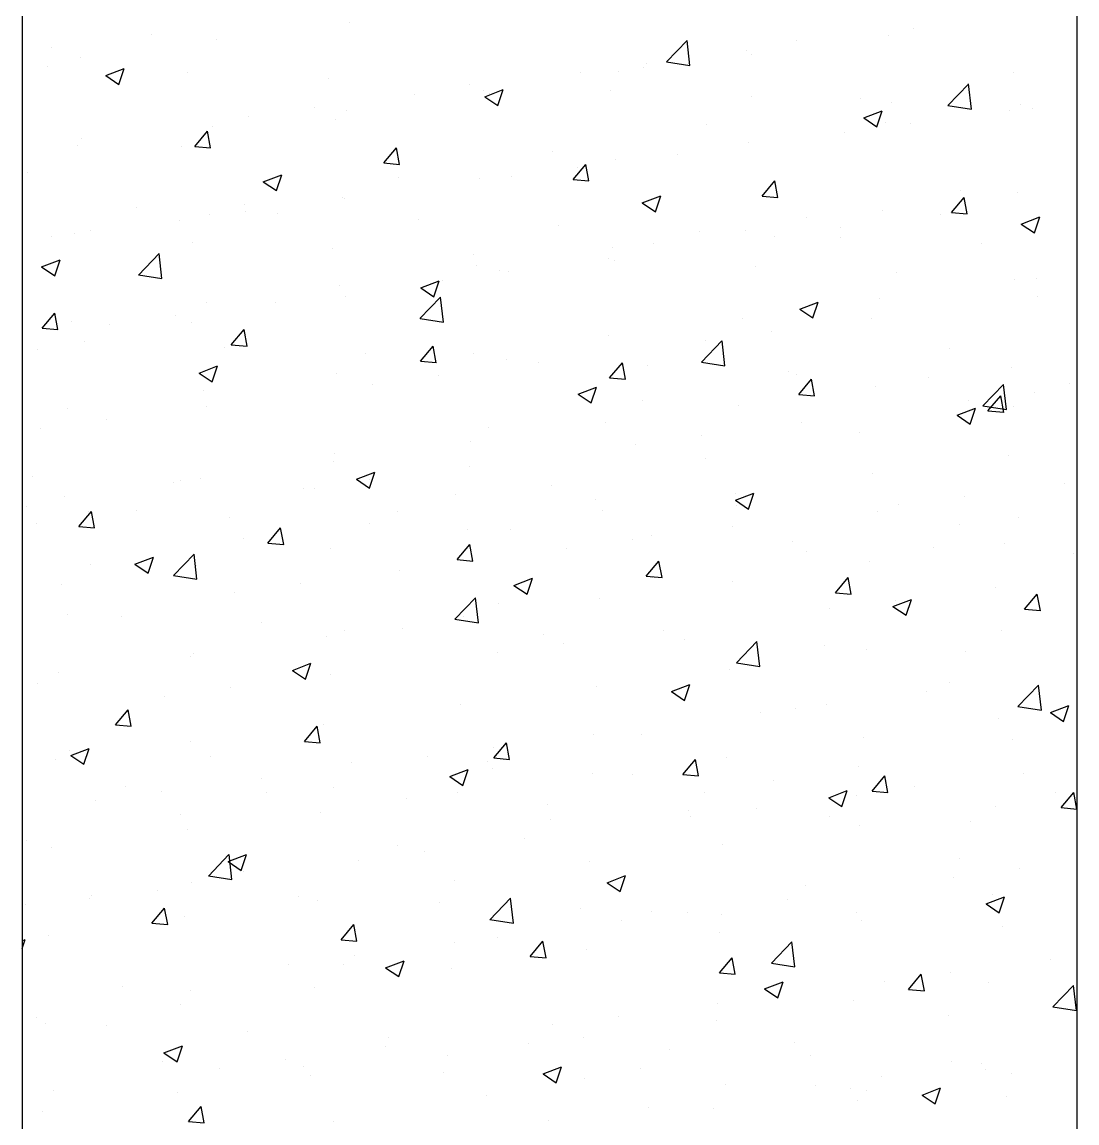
# Model space of a CAD drawing. Header units: millimetres. Extents: x 331487 to 517269, y 198509 to 399936.
# Drawn here: x 420204.3 to 420604.3, y 338012.7 to 338430.2 of the extents above; entities that cross this region are included whole.
import ezdxf

# ---------------------------------------------------------------- set-up
doc = ezdxf.new("R2010")
doc.units = ezdxf.units.MM
doc.header["$MEASUREMENT"] = 0
doc.layers.add('COLUMN', color=6, linetype='Continuous')

msp = doc.modelspace()

# ---------------------------------------------------------------- linework, layer by layer
at = {"layer": 'COLUMN'}
for p, q in [((420204.35, 340095.96), (420204.35, 335610.96)), ((420604.35, 339695.96), (420604.35, 335210.96))]:
    msp.add_line(p, q, dxfattribs=at)
at = {"layer": 'COLUMN', "color": 2, "linetype": 'Continuous'}
for p, q in [((420328.45, 338430.14), (420328.45, 338430.14)), ((420542.33, 338427.73), (420542.33, 338427.73)), ((420253.35, 338425.66), (420253.35, 338425.66)), ((420277.94, 338423.74), (420277.94, 338423.74)), ((420448.7, 338415.16), (420456.49, 338423.28)), ((420457.61, 338413.8), (420456.5, 338423.29)), ((420498.12, 338423.19), (420498.12, 338423.19)), ((420532.97, 338425.29), (420532.97, 338425.29)), ((420215.48, 338420.67), (420215.48, 338420.67)), ((420479.17, 338419.41), (420479.17, 338419.41)), ((420226.6, 338416.7), (420226.6, 338416.7)), ((420441.3, 338414.43), (420441.3, 338414.43)), ((420448.71, 338415.17), (420457.61, 338413.8)), ((420481.03, 338417.79), (420481.03, 338417.79)), ((420213.86, 338413.3), (420213.86, 338413.3)), ((420236.12, 338409.91), (420243.12, 338412.6)), ((420236.12, 338409.91), (420241.09, 338406.55)), ((420241.09, 338406.55), (420243.12, 338412.6)), ((420267.24, 338411.05), (420267.24, 338411.05)), ((420416.26, 338411.13), (420416.26, 338411.13)), ((420430.52, 338411.39), (420430.52, 338411.39)), ((420439.8, 338413.18), (420439.8, 338413.18)), ((420580.4, 338411.24), (420580.4, 338411.24)), ((420320.62, 338408.79), (420320.62, 338408.79)), ((420374, 338406.54), (420374, 338406.54)), ((420555.42, 338398.61), (420563.21, 338406.73)), ((420564.33, 338397.24), (420563.23, 338406.74)), ((420353.11, 338402.81), (420353.11, 338402.81)), ((420379.17, 338404.35), (420379.17, 338404.35)), ((420379.83, 338401.9), (420386.83, 338404.59)), ((420379.83, 338401.9), (420384.8, 338398.54)), ((420381.48, 338403.17), (420381.48, 338403.17)), ((420384.8, 338398.54), (420386.83, 338404.59)), ((420427.39, 338404.28), (420427.39, 338404.28)), ((420480.77, 338402.03), (420480.77, 338402.03)), ((420315.24, 338397.83), (420315.24, 338397.83)), ((420522.08, 338401.23), (420522.08, 338401.23)), ((420534.15, 338399.77), (420534.15, 338399.77)), ((420555.44, 338398.62), (420564.33, 338397.24)), ((420583.09, 338399.04), (420583.09, 338399.04)), ((420587.53, 338397.51), (420587.53, 338397.51)), ((420290.2, 338394.53), (420290.2, 338394.53)), ((420323.16, 338393.16), (420323.16, 338393.16)), ((420327.23, 338396.85), (420327.23, 338396.85)), ((420523.54, 338393.89), (420530.54, 338396.58)), ((420523.54, 338393.89), (420528.52, 338390.54)), ((420528.51, 338390.53), (420530.54, 338396.58)), ((420578.93, 338396.57), (420578.93, 338396.57)), ((420276.72, 338390.45), (420276.72, 338390.45)), ((420463.76, 338391.22), (420463.76, 338391.22)), ((420531.75, 338392), (420531.75, 338392)), ((420541.05, 338391.58), (420541.05, 338391.58)), ((420227.05, 338386.22), (420227.05, 338386.22)), ((420269.83, 338383.07), (420274.65, 338388.82)), ((420275.8, 338382.54), (420274.65, 338388.81)), ((420516.02, 338388.28), (420516.02, 338388.28)), ((420225.38, 338383.41), (420225.38, 338383.41)), ((420264.84, 338383.15), (420264.84, 338383.15)), ((420269.83, 338383.07), (420275.81, 338382.55)), ((420341.56, 338376.8), (420346.38, 338382.54)), ((420347.53, 338376.27), (420346.37, 338382.54)), ((420405.44, 338381.21), (420405.44, 338381.21)), ((420479.81, 338384.5), (420479.81, 338384.5)), ((420341.56, 338376.8), (420347.53, 338376.27)), ((420429.3, 338378.1), (420429.3, 338378.1)), ((420452.86, 338379.97), (420452.86, 338379.97)), ((420206.53, 338373.14), (420206.53, 338373.14)), ((420295.81, 338369.65), (420302.81, 338372.33)), ((420300.78, 338366.29), (420302.81, 338372.33)), ((420413.28, 338370.52), (420418.1, 338376.27)), ((420414.99, 338374.98), (420414.99, 338374.98)), ((420419.26, 338369.99), (420418.1, 338376.26)), ((420295.81, 338369.65), (420300.78, 338366.29)), ((420347.12, 338371.2), (420347.12, 338371.2)), ((420377.96, 338371.06), (420377.96, 338371.06)), ((420389.96, 338371.69), (420389.96, 338371.69)), ((420413.28, 338370.52), (420419.26, 338370)), ((420485.01, 338364.25), (420489.83, 338369.99)), ((420490.98, 338363.72), (420489.83, 338369.99)), ((420439.52, 338361.64), (420446.52, 338364.33)), ((420444.49, 338358.28), (420446.52, 338364.32)), ((420485.01, 338364.25), (420490.98, 338363.72)), ((420560.27, 338366.24), (420560.27, 338366.24)), ((420581.88, 338365.75), (420581.88, 338365.75)), ((420247.77, 338359.95), (420247.77, 338359.95)), ((420288.81, 338361.19), (420288.81, 338361.19)), ((420326.02, 338363.56), (420326.02, 338363.56)), ((420326.8, 338363.37), (420326.8, 338363.37)), ((420439.52, 338361.64), (420444.49, 338358.28)), ((420556.73, 338357.97), (420561.55, 338363.72)), ((420562.71, 338357.44), (420561.55, 338363.71)), ((420275.51, 338357.16), (420275.51, 338357.16)), ((420288.93, 338358.39), (420288.93, 338358.39)), ((420301.15, 338357.69), (420301.15, 338357.69)), ((420501.95, 338356.23), (420501.95, 338356.23)), ((420530.53, 338358.71), (420530.53, 338358.71)), ((420552.62, 338357.13), (420552.62, 338357.13)), ((420556.73, 338357.97), (420562.71, 338357.45)), ((420583.23, 338353.63), (420590.24, 338356.32)), ((420588.2, 338350.27), (420590.23, 338356.32)), ((420263.9, 338355.09), (420263.9, 338355.09)), ((420354.53, 338355.44), (420354.53, 338355.44)), ((420407.91, 338353.18), (420407.91, 338353.18)), ((420514.75, 338352.14), (420514.75, 338352.14)), ((420583.23, 338353.63), (420588.21, 338350.27)), ((420215.47, 338348.77), (420215.47, 338348.77)), ((420224.16, 338350.12), (420224.16, 338350.12)), ((420230.49, 338351.18), (420230.49, 338351.18)), ((420461.3, 338350.93), (420461.3, 338350.93)), ((420478.59, 338351.21), (420478.59, 338351.21)), ((420489.71, 338348.84), (420489.71, 338348.84)), ((420514.68, 338348.67), (420514.68, 338348.67)), ((420268.85, 338346.51), (420268.85, 338346.51)), ((420322.23, 338344.26), (420322.23, 338344.26)), ((420428.08, 338344.81), (420428.08, 338344.81)), ((420443.63, 338346.21), (420443.63, 338346.21)), ((420568.06, 338346.41), (420568.06, 338346.41)), ((420211.79, 338337.39), (420218.79, 338340.08)), ((420216.76, 338334.04), (420218.78, 338340.08)), ((420248.51, 338334.3), (420256.3, 338342.42)), ((420257.42, 338332.94), (420256.31, 338342.43)), ((420375.62, 338342), (420375.62, 338342)), ((420426.56, 338340.53), (420426.56, 338340.53)), ((420429, 338339.75), (420429, 338339.75)), ((420211.79, 338337.39), (420216.76, 338334.04)), ((420376.74, 338337.77), (420376.74, 338337.77)), ((420385.32, 338336.2), (420385.32, 338336.2)), ((420388.68, 338335.54), (420388.68, 338335.54)), ((420482.38, 338337.49), (420482.38, 338337.49)), ((420535.76, 338335.24), (420535.76, 338335.24)), ((420248.52, 338334.31), (420257.42, 338332.94)), ((420355.5, 338329.39), (420362.5, 338332.07)), ((420360.47, 338326.03), (420362.5, 338332.07)), ((420363.65, 338332.25), (420363.65, 338332.25)), ((420580.66, 338332.46), (420580.66, 338332.46)), ((420589.14, 338332.98), (420589.14, 338332.98)), ((420324.8, 338330.27), (420324.8, 338330.27)), ((420355.5, 338329.38), (420360.47, 338326.03)), ((420274.29, 338323.87), (420274.29, 338323.87)), ((420300.5, 338323.93), (420300.5, 338323.93)), ((420327, 338326.19), (420327, 338326.19)), ((420355.23, 338317.75), (420363.02, 338325.87)), ((420364.14, 338316.38), (420363.04, 338325.88)), ((420499.21, 338321.38), (420506.21, 338324.06)), ((420504.18, 338318.02), (420506.21, 338324.06)), ((420529.32, 338325.42), (420529.32, 338325.42)), ((420589.47, 338326), (420589.47, 338326)), ((420211.98, 338314.13), (420216.8, 338319.87)), ((420217.95, 338313.6), (420216.8, 338319.87)), ((420262.62, 338318.95), (420262.62, 338318.95)), ((420477.38, 338317.92), (420477.38, 338317.92)), ((420499.21, 338321.38), (420504.19, 338318.02)), ((420211.98, 338314.13), (420217.96, 338313.61)), ((420222.95, 338316.83), (420222.95, 338316.83)), ((420237.59, 338315.65), (420237.59, 338315.65)), ((420268.68, 338316.18), (420268.68, 338316.18)), ((420355.25, 338317.76), (420364.14, 338316.38)), ((420526.31, 338317.68), (420526.31, 338317.68)), ((420283.7, 338307.85), (420288.53, 338313.6)), ((420289.68, 338307.32), (420288.52, 338313.59)), ((420426.87, 338311.52), (420426.87, 338311.52)), ((420488.44, 338312.7), (420488.44, 338312.7)), ((420210.36, 338306.17), (420210.36, 338306.17)), ((420227.87, 338309.12), (420227.87, 338309.12)), ((420281.25, 338306.86), (420281.25, 338306.86)), ((420283.7, 338307.85), (420289.68, 338307.33)), ((420355.43, 338301.58), (420360.25, 338307.32)), ((420361.41, 338301.05), (420360.25, 338307.32)), ((420461.96, 338301.2), (420469.75, 338309.31)), ((420463.41, 338309.4), (420463.41, 338309.4)), ((420470.87, 338299.83), (420469.76, 338309.33)), ((420556.14, 338306.57), (420556.14, 338306.57)), ((420334.64, 338304.61), (420334.64, 338304.61)), ((420355.43, 338301.58), (420361.41, 338301.06)), ((420375.52, 338304.48), (420375.52, 338304.48)), ((420388.02, 338302.35), (420388.02, 338302.35)), ((420271.48, 338297.13), (420278.48, 338299.82)), ((420271.48, 338297.13), (420276.45, 338293.78)), ((420276.45, 338293.78), (420278.48, 338299.82)), ((420400.25, 338301.09), (420400.25, 338301.09)), ((420427.16, 338295.3), (420431.98, 338301.05)), ((420433.13, 338294.77), (420431.98, 338301.04)), ((420441.4, 338300.09), (420441.4, 338300.09)), ((420461.97, 338301.21), (420470.87, 338299.83)), ((420494.78, 338297.84), (420494.78, 338297.84)), ((420579.45, 338299.17), (420579.45, 338299.17)), ((420323.59, 338296.98), (420323.59, 338296.98)), ((420362.38, 338296.1), (420362.38, 338296.1)), ((420427.16, 338295.3), (420433.13, 338294.78)), ((420497.82, 338296.56), (420497.82, 338296.56)), ((420498.88, 338289.03), (420503.7, 338294.77)), ((420504.86, 338288.5), (420503.7, 338294.77)), ((420548.16, 338295.58), (420548.16, 338295.58)), ((420601.55, 338293.33), (420601.55, 338293.33)), ((420273.07, 338290.58), (420273.07, 338290.58)), ((420337.34, 338292.81), (420337.34, 338292.81)), ((420415.19, 338289.12), (420422.19, 338291.81)), ((420415.19, 338289.12), (420420.16, 338285.77)), ((420420.16, 338285.77), (420422.19, 338291.81)), ((420498.88, 338289.03), (420504.86, 338288.5)), ((420528.1, 338292.13), (420528.1, 338292.13)), ((420568.68, 338284.64), (420576.47, 338292.76)), ((420577.59, 338283.28), (420576.49, 338292.78)), ((420588.2, 338289.85), (420588.2, 338289.85)), ((420439.51, 338286.55), (420439.51, 338286.55)), ((420476.16, 338284.63), (420476.16, 338284.63)), ((420563.16, 338286.56), (420563.16, 338286.56)), ((420568.7, 338284.66), (420577.59, 338283.28)), ((420570.61, 338282.75), (420575.43, 338288.5)), ((420576.58, 338282.22), (420575.43, 338288.49)), ((420580.1, 338284.61), (420580.1, 338284.61)), ((420221.73, 338283.54), (420221.73, 338283.54)), ((420274.19, 338284.49), (420274.19, 338284.49)), ((420558.9, 338281.11), (420565.9, 338283.8)), ((420558.9, 338281.11), (420563.88, 338277.76)), ((420563.87, 338277.76), (420565.9, 338283.8)), ((420570.61, 338282.75), (420576.59, 338282.23)), ((420211.28, 338276.21), (420211.28, 338276.21)), ((420236.32, 338279.51), (420236.32, 338279.51)), ((420381.19, 338276.54), (420381.19, 338276.54)), ((420425.65, 338278.23), (420425.65, 338278.23)), ((420500.01, 338278.24), (420500.01, 338278.24)), ((420462.13, 338273.26), (420462.13, 338273.26)), ((420521.79, 338274.6), (420521.79, 338274.6)), ((420374.31, 338271.19), (420374.31, 338271.19)), ((420437.1, 338269.96), (420437.1, 338269.96)), ((420322.37, 338263.69), (420322.37, 338263.69)), ((420322.87, 338266.53), (420322.87, 338266.53)), ((420463.47, 338264.59), (420463.47, 338264.59)), ((420578.23, 338265.88), (420578.23, 338265.88)), ((420331.17, 338256.87), (420338.17, 338259.56)), ((420336.14, 338253.51), (420338.17, 338259.56)), ((420373.94, 338261.65), (420373.94, 338261.65)), ((420208.4, 338258.02), (420208.4, 338258.02)), ((420261.78, 338255.76), (420261.78, 338255.76)), ((420264.55, 338256.52), (420264.55, 338256.52)), ((420271.86, 338257.29), (420271.86, 338257.29)), ((420331.17, 338256.87), (420336.14, 338253.51)), ((420336.07, 338256.66), (420336.07, 338256.66)), ((420526.89, 338258.84), (420526.89, 338258.84)), ((420599.76, 338255.4), (420599.76, 338255.4)), ((420311.04, 338253.36), (420311.04, 338253.36)), ((420315.16, 338253.51), (420315.16, 338253.51)), ((420368.54, 338251.25), (420368.54, 338251.25)), ((420405.15, 338254.58), (420405.15, 338254.58)), ((420474.88, 338248.86), (420481.88, 338251.55)), ((420474.95, 338251.34), (420474.95, 338251.34)), ((420479.85, 338245.5), (420481.88, 338251.55)), ((420220.52, 338250.25), (420220.52, 338250.25)), ((420421.93, 338249), (420421.93, 338249)), ((420474.88, 338248.86), (420479.85, 338245.51)), ((420536.85, 338247.12), (420536.85, 338247.12)), ((420561.89, 338250.41), (420561.89, 338250.41)), ((420206.23, 338246.51), (420206.23, 338246.51)), ((420225.85, 338238.91), (420230.67, 338244.65)), ((420229.48, 338244.58), (420229.48, 338244.58)), ((420231.83, 338238.38), (420230.67, 338244.65)), ((420247.88, 338245.05), (420247.88, 338245.05)), ((420346.83, 338244.57), (420346.83, 338244.57)), ((420424.44, 338244.94), (420424.44, 338244.94)), ((420475.31, 338246.74), (420475.31, 338246.74)), ((420528.69, 338244.48), (420528.69, 338244.48)), ((420210.01, 338240.06), (420210.01, 338240.06)), ((420225.85, 338238.91), (420231.83, 338238.39)), ((420282.86, 338242.33), (420282.86, 338242.33)), ((420336.25, 338240.07), (420336.25, 338240.07)), ((420473.7, 338238.8), (420473.7, 338238.8)), ((420559.98, 338239.61), (420559.98, 338239.61)), ((420582.07, 338242.23), (420582.07, 338242.23)), ((420288.51, 338234.56), (420288.51, 338234.56)), ((420297.58, 338232.63), (420302.4, 338238.38)), ((420303.56, 338232.11), (420302.4, 338238.37)), ((420373.09, 338237.9), (420373.09, 338237.9)), ((420389.63, 338237.82), (420389.63, 338237.82)), ((420443.01, 338235.56), (420443.01, 338235.56)), ((420297.58, 338232.63), (420303.56, 338232.11)), ((420321.15, 338230.4), (420321.15, 338230.4)), ((420369.31, 338226.36), (420374.13, 338232.1)), ((420375.28, 338225.83), (420374.12, 338232.1)), ((420410.79, 338230.52), (420410.79, 338230.52)), ((420435.83, 338233.82), (420435.83, 338233.82)), ((420496.39, 338233.31), (420496.39, 338233.31)), ((420549.78, 338231.05), (420549.78, 338231.05)), ((420577.01, 338232.59), (420577.01, 338232.59)), ((420247.14, 338224.62), (420254.15, 338227.3)), ((420252.12, 338221.26), (420254.14, 338227.3)), ((420261.77, 338220.34), (420269.56, 338228.45)), ((420270.68, 338218.97), (420269.57, 338228.47)), ((420369.31, 338226.36), (420375.28, 338225.84)), ((420501.66, 338229.6), (420501.66, 338229.6)), ((420603.16, 338228.8), (420603.16, 338228.8)), ((420230.19, 338224.55), (420230.19, 338224.55)), ((420247.14, 338224.62), (420252.12, 338221.26)), ((420270.64, 338224), (420270.64, 338224)), ((420347.64, 338222.21), (420347.64, 338222.21)), ((420441.03, 338220.08), (420445.85, 338225.83)), ((420447.01, 338219.55), (420445.85, 338225.82)), ((420525.67, 338225.55), (420525.67, 338225.55)), ((420261.78, 338220.35), (420270.68, 338218.97)), ((420390.86, 338216.61), (420397.86, 338219.3)), ((420395.83, 338213.25), (420397.86, 338219.29)), ((420441.03, 338220.08), (420447.01, 338219.56)), ((420443.34, 338219.59), (420443.34, 338219.59)), ((420473.73, 338218.06), (420473.73, 338218.06)), ((420512.76, 338213.81), (420517.58, 338219.55)), ((420518.73, 338213.28), (420517.58, 338219.55)), ((420219.3, 338216.96), (420219.3, 338216.96)), ((420284.73, 338213.92), (420284.73, 338213.92)), ((420309.76, 338217.22), (420309.76, 338217.22)), ((420390.86, 338216.61), (420395.83, 338213.25)), ((420512.76, 338213.81), (420518.73, 338213.29)), ((420573.45, 338215.96), (420573.45, 338215.96)), ((420368.49, 338203.78), (420376.28, 338211.9)), ((420377.4, 338202.42), (420376.3, 338211.92)), ((420385.02, 338209.57), (420385.02, 338209.57)), ((420423.22, 338211.65), (420423.22, 338211.65)), ((420534.57, 338208.6), (420541.57, 338211.29)), ((420535.58, 338210.97), (420535.58, 338210.97)), ((420539.54, 338205.24), (420541.57, 338211.29)), ((420584.48, 338207.53), (420589.3, 338213.28)), ((420590.46, 338207), (420589.3, 338213.27)), ((420221.57, 338205.61), (420221.57, 338205.61)), ((420510.55, 338207.68), (420510.55, 338207.68)), ((420534.57, 338208.6), (420539.54, 338205.24)), ((420584.48, 338207.53), (420590.46, 338207.01)), ((420241.88, 338204.93), (420241.88, 338204.93)), ((420295.27, 338202.68), (420295.27, 338202.68)), ((420368.51, 338203.8), (420377.4, 338202.42)), ((420371.88, 338204.61), (420371.88, 338204.61)), ((420319.94, 338197.11), (420319.94, 338197.11)), ((420326.7, 338199.56), (420326.7, 338199.56)), ((420348.65, 338200.42), (420348.65, 338200.42)), ((420402.03, 338198.16), (420402.03, 338198.16)), ((420447.39, 338199.36), (420447.39, 338199.36)), ((420575.8, 338199.3), (420575.8, 338199.3)), ((420409.52, 338194.37), (420409.52, 338194.37)), ((420455.41, 338195.91), (420455.41, 338195.91)), ((420475.22, 338187.23), (420483, 338195.35)), ((420484.12, 338185.87), (420483.02, 338195.36)), ((420508.8, 338193.65), (420508.8, 338193.65)), ((420268.38, 338189.55), (420268.38, 338189.55)), ((420269.43, 338190.71), (420269.43, 338190.71)), ((420384.49, 338191.08), (420384.49, 338191.08)), ((420524.45, 338192.26), (420524.45, 338192.26)), ((420562.18, 338191.4), (420562.18, 338191.4)), ((420306.84, 338184.36), (420313.84, 338187.04)), ((420306.84, 338184.35), (420311.81, 338181)), ((420311.81, 338181), (420313.83, 338187.04)), ((420472.51, 338184.77), (420472.51, 338184.77)), ((420475.23, 338187.25), (420484.12, 338185.87)), ((420218.08, 338183.67), (420218.08, 338183.67)), ((420321.33, 338182.76), (420321.33, 338182.76)), ((420210.06, 338179.54), (420210.06, 338179.54)), ((420283.46, 338177.78), (420283.46, 338177.78)), ((420422, 338178.36), (420422, 338178.36)), ((420450.55, 338176.35), (420457.55, 338179.03)), ((420450.55, 338176.35), (420455.52, 338172.99)), ((420455.52, 338172.99), (420457.55, 338179.03)), ((420547.15, 338176.52), (420547.15, 338176.52)), ((420555.85, 338179.94), (420555.85, 338179.94)), ((420581.94, 338170.68), (420589.73, 338178.8)), ((420590.85, 338169.32), (420589.74, 338178.81)), ((420258.42, 338174.48), (420258.42, 338174.48)), ((420239.73, 338163.69), (420244.55, 338169.44)), ((420245.7, 338163.16), (420244.55, 338169.43)), ((420370.66, 338171.32), (420370.66, 338171.32)), ((420484.24, 338168.23), (420484.24, 338168.23)), ((420497.53, 338169.93), (420497.53, 338169.93)), ((420509.27, 338171.53), (420509.27, 338171.53)), ((420581.95, 338170.7), (420590.85, 338169.32)), ((420594.26, 338168.34), (420601.26, 338171.03)), ((420594.26, 338168.34), (420599.24, 338164.98)), ((420599.23, 338164.98), (420601.26, 338171.02)), ((420239.73, 338163.69), (420245.71, 338163.17)), ((420318.72, 338163.83), (420318.72, 338163.83)), ((420574.58, 338166.02), (420574.58, 338166.02)), ((420311.45, 338157.41), (420316.28, 338163.16)), ((420317.43, 338156.89), (420316.27, 338163.15)), ((420421.09, 338159.92), (420421.09, 338159.92)), ((420439.21, 338159.92), (420439.21, 338159.92)), ((420268.21, 338157.42), (420268.21, 338157.42)), ((420311.45, 338157.41), (420317.43, 338156.89)), ((420383.18, 338151.14), (420388, 338156.88)), ((420389.16, 338150.61), (420388, 338156.88)), ((420523.24, 338158.97), (420523.24, 338158.97)), ((420579.81, 338157.98), (420579.81, 338157.98)), ((420222.41, 338153.83), (420222.41, 338153.83)), ((420222.81, 338152.1), (420229.81, 338154.79)), ((420222.81, 338152.1), (420227.79, 338148.75)), ((420227.78, 338148.75), (420229.81, 338154.79)), ((420275.79, 338151.58), (420275.79, 338151.58)), ((420358.18, 338151.64), (420358.18, 338151.64)), ((420383.18, 338151.14), (420389.16, 338150.62)), ((420383.21, 338154.93), (420383.21, 338154.93)), ((420471.3, 338151.48), (420471.3, 338151.48)), ((420216.87, 338150.38), (420216.87, 338150.38)), ((420329.18, 338149.32), (420329.18, 338149.32)), ((420366.53, 338144.09), (420373.53, 338146.78)), ((420371.5, 338140.74), (420373.52, 338146.78)), ((420380.89, 338149.91), (420380.89, 338149.91)), ((420382.56, 338147.06), (420382.56, 338147.06)), ((420454.91, 338144.86), (420459.73, 338150.61)), ((420460.88, 338144.34), (420459.73, 338150.6)), ((420521.49, 338147.97), (420521.49, 338147.97)), ((420295.02, 338143.32), (420295.02, 338143.32)), ((420366.53, 338144.09), (420371.5, 338140.74)), ((420420.79, 338145.07), (420420.79, 338145.07)), ((420435.94, 338144.81), (420435.94, 338144.81)), ((420454.91, 338144.86), (420460.88, 338144.34)), ((420526.63, 338138.59), (420531.45, 338144.33)), ((420532.61, 338138.06), (420531.45, 338144.33)), ((420584, 338145.39), (420584, 338145.39)), ((420243.5, 338140.4), (420243.5, 338140.4)), ((420322.57, 338139.9), (420322.57, 338139.9)), ((420489.32, 338142.55), (420489.32, 338142.55)), ((420510.24, 338136.08), (420517.24, 338138.77)), ((420515.21, 338132.73), (420517.24, 338138.77)), ((420526.63, 338138.59), (420532.61, 338138.07)), ((420542.7, 338140.3), (420542.7, 338140.3)), ((420232.12, 338135.04), (420232.12, 338135.04)), ((420257.15, 338138.34), (420257.15, 338138.34)), ((420296.88, 338138.14), (420296.88, 338138.14)), ((420350.26, 338135.89), (420350.26, 338135.89)), ((420369.44, 338138.03), (420369.44, 338138.03)), ((420463.17, 338137.96), (420463.17, 338137.96)), ((420510.24, 338136.08), (420515.21, 338132.73)), ((420520.84, 338137.07), (420520.84, 338137.07)), ((420596.09, 338138.04), (420596.09, 338138.04)), ((420598.36, 338132.31), (420603.18, 338138.06)), ((420604.33, 338131.79), (420603.18, 338138.05)), ((420317.51, 338130.54), (420317.51, 338130.54)), ((420403.64, 338133.63), (420403.64, 338133.63)), ((420457.02, 338131.38), (420457.02, 338131.38)), ((420482.97, 338132.09), (420482.97, 338132.09)), ((420573.37, 338132.73), (420573.37, 338132.73)), ((420598.36, 338132.31), (420604.34, 338131.79)), ((420264.25, 338129.89), (420264.25, 338129.89)), ((420404.85, 338127.95), (420404.85, 338127.95)), ((420457.93, 338128.79), (420457.93, 338128.79)), ((420510.41, 338129.12), (420510.41, 338129.12)), ((420563.79, 338126.87), (420563.79, 338126.87)), ((420267, 338124.13), (420267, 338124.13)), ((420522.02, 338125.68), (420522.02, 338125.68)), ((420205.94, 338119.88), (420205.94, 338119.88)), ((420346.53, 338117.94), (420346.53, 338117.94)), ((420394.78, 338120.48), (420394.78, 338120.48)), ((420470.08, 338118.19), (420470.08, 338118.19)), ((420215.65, 338117.09), (420215.65, 338117.09)), ((420275.02, 338106.37), (420282.81, 338114.49)), ((420282.5, 338111.84), (420289.51, 338114.53)), ((420283.93, 338105.01), (420282.83, 338114.5)), ((420287.48, 338108.48), (420289.5, 338114.53)), ((420356.91, 338115.49), (420356.91, 338115.49)), ((420282.5, 338111.84), (420287.48, 338108.48)), ((420331.87, 338112.2), (420331.87, 338112.2)), ((420419.57, 338111.79), (420419.57, 338111.79)), ((420559.68, 338112.98), (420559.68, 338112.98)), ((420582.72, 338109.24), (420582.72, 338109.24)), ((420275.04, 338106.39), (420283.93, 338105.01)), ((420288.22, 338107.93), (420288.22, 338107.93)), ((420426.22, 338103.83), (420433.22, 338106.52)), ((420431.19, 338100.47), (420433.22, 338106.52)), ((420557.69, 338105.95), (420557.69, 338105.95)), ((420268.72, 338103.88), (420268.72, 338103.88)), ((420368.23, 338104.74), (420368.23, 338104.74)), ((420426.22, 338103.83), (420431.19, 338100.48)), ((420501.36, 338102.97), (420501.36, 338102.97)), ((420229.9, 338097.92), (420229.9, 338097.92)), ((420230.84, 338098.9), (420230.84, 338098.9)), ((420255.9, 338100.74), (420255.9, 338100.74)), ((420309.28, 338098.49), (420309.28, 338098.49)), ((420316.29, 338097.25), (420316.29, 338097.25)), ((420381.75, 338089.82), (420389.54, 338097.94)), ((420390.66, 338088.46), (420389.55, 338097.95)), ((420494.53, 338097.63), (420494.53, 338097.63)), ((420569.93, 338095.82), (420576.93, 338098.51)), ((420572.15, 338099.44), (420572.15, 338099.44)), ((420574.9, 338092.47), (420576.93, 338098.51)), ((420205.81, 338095.6), (420205.81, 338095.6)), ((420253.6, 338088.47), (420258.42, 338094.22)), ((420259.58, 338087.94), (420258.42, 338094.21)), ((420362.66, 338096.23), (420362.66, 338096.23)), ((420416.04, 338093.98), (420416.04, 338093.98)), ((420443.04, 338092.96), (420443.04, 338092.96)), ((420456.66, 338092.65), (420456.66, 338092.65)), ((420569.93, 338095.82), (420574.9, 338092.47)), ((420253.6, 338088.47), (420259.58, 338087.95)), ((420265.78, 338090.84), (420265.78, 338090.84)), ((420381.76, 338089.84), (420390.66, 338088.46)), ((420431.63, 338089.35), (420431.63, 338089.35)), ((420469.43, 338091.72), (420469.43, 338091.72)), ((420520.81, 338092.4), (420520.81, 338092.4)), ((420522.81, 338089.47), (420522.81, 338089.47)), ((420325.33, 338082.2), (420330.15, 338087.94)), ((420331.31, 338081.67), (420330.15, 338087.94)), ((420468.87, 338084.9), (420468.87, 338084.9)), ((420576.19, 338087.21), (420576.19, 338087.21)), ((420204.35, 338081.84), (420205.48, 338082.27)), ((420204.35, 338078.9), (420205.48, 338082.27)), ((420214.44, 338083.8), (420214.44, 338083.8)), ((420325.33, 338082.2), (420331.31, 338081.67)), ((420368.47, 338081.04), (420368.47, 338081.04)), ((420384.73, 338082.95), (420384.73, 338082.95)), ((420397.06, 338075.92), (420401.88, 338081.67)), ((420403.03, 338075.39), (420401.88, 338081.66)), ((420488.47, 338073.27), (420496.26, 338081.39)), ((420497.38, 338071.9), (420496.28, 338081.4)), ((420330.6, 338076.05), (420330.6, 338076.05)), ((420397.06, 338075.92), (420403.03, 338075.4)), ((420418.36, 338078.5), (420418.36, 338078.5)), ((420305.56, 338072.76), (420305.56, 338072.76)), ((420326.41, 338072.94), (420326.41, 338072.94)), ((420342.19, 338071.58), (420349.2, 338074.27)), ((420342.19, 338071.58), (420347.17, 338068.22)), ((420347.17, 338068.22), (420349.19, 338074.26)), ((420468.78, 338069.65), (420473.6, 338075.39)), ((420474.76, 338069.12), (420473.6, 338075.38)), ((420488.49, 338073.28), (420497.38, 338071.9)), ((420594.29, 338074.79), (420594.29, 338074.79)), ((420367.01, 338071.46), (420367.01, 338071.46)), ((420468.78, 338069.65), (420474.76, 338069.12)), ((420540.51, 338063.37), (420545.33, 338069.12)), ((420546.48, 338062.84), (420545.33, 338069.11)), ((420556.42, 338069.8), (420556.42, 338069.8)), ((420242.41, 338064.44), (420242.41, 338064.44)), ((420315.07, 338063.96), (420315.07, 338063.96)), ((420485.91, 338063.57), (420492.91, 338066.26)), ((420485.91, 338063.57), (420490.88, 338060.21)), ((420490.88, 338060.21), (420492.91, 338066.26)), ((420531.38, 338066.51), (420531.38, 338066.51)), ((420540.51, 338063.37), (420546.49, 338062.85)), ((420570.93, 338066.15), (420570.93, 338066.15)), ((420595.2, 338056.72), (420602.99, 338064.83)), ((420604.11, 338055.35), (420603, 338064.85)), ((420204.54, 338059.45), (420204.54, 338059.45)), ((420268.09, 338062.92), (420268.09, 338062.92)), ((420519.59, 338059.11), (420519.59, 338059.11)), ((420264.56, 338057.56), (420264.56, 338057.56)), ((420468.23, 338058.19), (420468.23, 338058.19)), ((420595.21, 338056.73), (420604.11, 338055.35)), ((420209.77, 338052.91), (420209.77, 338052.91)), ((420430.35, 338053.21), (420430.35, 338053.21)), ((420467.65, 338051.61), (420467.65, 338051.61)), ((420555.55, 338053.31), (420555.55, 338053.31)), ((420213.22, 338050.51), (420213.22, 338050.51)), ((420236.42, 338049.65), (420236.42, 338049.65)), ((420289.81, 338047.39), (420289.81, 338047.39)), ((420405.32, 338049.91), (420405.32, 338049.91)), ((420343.19, 338045.13), (420343.19, 338045.13)), ((420396.57, 338042.88), (420396.57, 338042.88)), ((420417.14, 338045.21), (420417.14, 338045.21)), ((420497.23, 338043.3), (420497.23, 338043.3)), ((420258.17, 338039.33), (420265.17, 338042.01)), ((420258.17, 338039.32), (420263.15, 338035.97)), ((420263.14, 338035.97), (420265.17, 338042.01)), ((420342.16, 338041.6), (420342.16, 338041.6)), ((420449.95, 338040.62), (420449.95, 338040.62)), ((420503.34, 338038.37), (420503.34, 338038.37)), ((420257.51, 338036.21), (420257.51, 338036.21)), ((420304.29, 338036.61), (420304.29, 338036.61)), ((420365.8, 338038.17), (420365.8, 338038.17)), ((420401.89, 338031.32), (420408.89, 338034)), ((420406.86, 338027.96), (420408.88, 338034)), ((420556.72, 338036.11), (420556.72, 338036.11)), ((420567.98, 338035.35), (420567.98, 338035.35)), ((420279.26, 338033.31), (420279.26, 338033.31)), ((420310.89, 338033.96), (420310.89, 338033.96)), ((420313.86, 338030.67), (420313.86, 338030.67)), ((420364.27, 338031.7), (420364.27, 338031.7)), ((420401.89, 338031.32), (420406.86, 338027.96)), ((420438.92, 338033.29), (420438.92, 338033.29)), ((420530.11, 338030.36), (420530.11, 338030.36)), ((420569.72, 338032.86), (420569.72, 338032.86)), ((420579.51, 338031.35), (420579.51, 338031.35)), ((420417.66, 338029.45), (420417.66, 338029.45)), ((420471.04, 338027.19), (420471.04, 338027.19)), ((420505.07, 338027.07), (420505.07, 338027.07)), ((420518.37, 338025.82), (420518.37, 338025.82)), ((420545.6, 338023.31), (420552.6, 338026)), ((420550.57, 338019.95), (420552.6, 338025.99)), ((420216.1, 338025), (420216.1, 338025)), ((420263.35, 338024.27), (420263.35, 338024.27)), ((420380.6, 338023.28), (420380.6, 338023.28)), ((420524.42, 338024.94), (420524.42, 338024.94)), ((420545.6, 338023.31), (420550.57, 338019.95)), ((420577.8, 338022.68), (420577.8, 338022.68)), ((420267.48, 338013.25), (420272.3, 338019)), ((420273.45, 338012.72), (420272.3, 338018.99)), ((420441.92, 338018.75), (420441.92, 338018.75)), ((420466.43, 338018.32), (420466.43, 338018.32)), ((420521.2, 338021.34), (420521.2, 338021.34)), ((420212, 338017.23), (420212, 338017.23)), ((420267.48, 338013.25), (420273.46, 338012.73)), ((420322.28, 338013.27), (420322.28, 338013.27)), ((420404.05, 338013.77), (420404.05, 338013.77))]:
    msp.add_line(p, q, dxfattribs=at)

doc.saveas('drawing.dxf')
